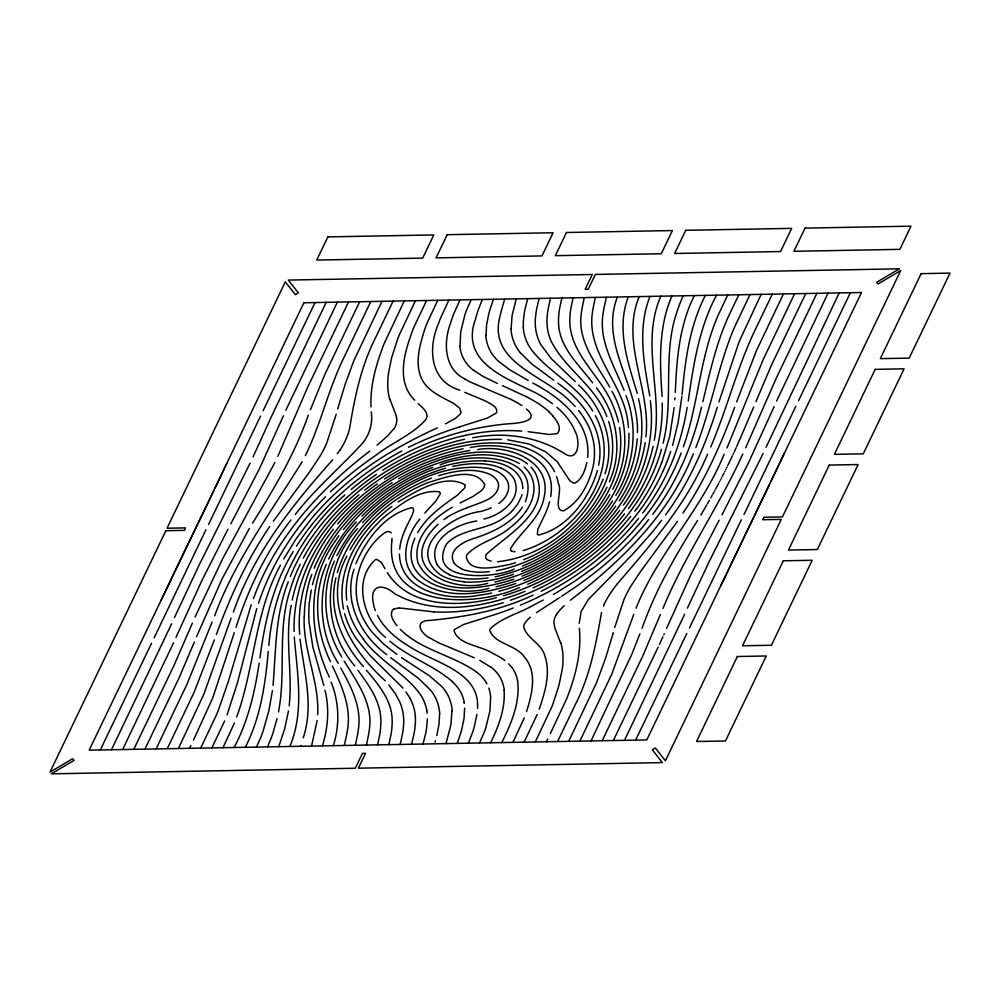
<?xml version="1.0" encoding="UTF-8"?>
<svg xmlns="http://www.w3.org/2000/svg" width="1000" height="1000" viewBox="0 0 1000 1000"><rect width="100%" height="100%" fill="white"/><g stroke="black" fill="none" stroke-linecap="round" stroke-linejoin="round"><path stroke-width="1.5" d="M637.45 432.525C639.1 386 599.263 344.212 617.337 297.113M522.762 488.612C523.025 480.075 517.6 472.175 510.375 467.962M304.2 616.888C302.812 650.225 319.475 681.338 317.675 714.638M579.2 623.325L581.213 611.337L588.212 599.7L632.513 554.388L650.763 533.925A329.688 200.238 -26.2 0 0 659.775 522.663M427.413 718.913L426.475 729.125A165.8 100.7 -26.2 0 1 425.525 734.038L422.987 744.137M391.975 538.362L391.875 540.837M477.525 708.525C480.125 672.837 437.837 663.713 413.913 649.225A327.713 199.037 -26.2 0 1 406.637 644.85L402.438 642.05A234.963 142.713 -26.2 0 1 393.325 634.987L392.137 633.925A189.3 114.975 -26.2 0 1 384.637 626.163L383.713 625.013A152.537 92.65 -26.2 0 1 377.488 615.45M391.85 541.325C384.225 610.138 476.875 607.238 519.538 587.5M675.312 392.475C676.413 364.938 678.388 336.987 687.812 310.85A158.725 96.4 -26.2 0 1 690.413 304.037L694.225 295.587M637.238 438.85C632.2 502.975 578.95 553.2 522 576.188M674.963 397.912L674.825 399.775M645.9 436.788C651.388 389.613 620.087 343.3 639.125 296.712M587.638 457.362C591.263 422.575 560.662 397.45 532.812 383.062M674.15 407.675L669.762 436.075L661.812 462.55M309.387 602.575L311.275 590M273.038 685.362C275.975 650.612 275.188 614.763 288.25 581.788M399.637 549.075L400.375 544.15A116.312 70.65 -26.2 0 1 405.575 528.625M268.25 651.35C265.363 684.175 260.525 717.625 245.312 747.288M682.1 394.538C685.125 360.675 689.613 326.025 705.387 295.375M289.163 705.812C292.825 672.375 284.488 638.562 291.225 605.288M681.9 396.312L678.125 422.413L672.613 445.363M268.888 645.475C273.263 587.712 301.125 532.812 344.938 494.938M317.175 720.487L311.575 745.962M272.45 690.512L268.8 711.112L262.875 731.825A158.725 96.4 -26.2 0 1 260.287 738.625L256.462 747.087M388.462 373.212L391.675 357.6L397.85 338.413A159.312 96.762 -26.2 0 1 399.137 335.213L415.425 300.712M476.95 714.388L473.95 728.037A138.613 84.188 -26.2 0 1 472.388 732.95L468.35 743.188M645.188 442.688C635.2 506.925 581.975 556.538 523.938 580.425M259.938 657.862C264.8 620.913 273.45 583.688 293.175 551.6M259.15 663.05C254.862 692.163 248.012 721.312 234.15 747.5M288.475 710.987L284.675 728.8L278.762 746.675M550.675 496.55C558.4 452.688 502.95 440.438 470.337 447.575M688.263 400.962C693.475 364.825 699.038 327.788 716.538 295.175M654.312 440.275C662.9 392.463 640.512 342.65 660.812 296.212M687.175 407.388C682.262 436.838 672.85 465.725 657.35 491.35A246.45 149.688 -26.2 0 1 646.688 507.663L642.7 513.062M598.6 465.225C605.725 432.025 583.95 401.238 557.762 383.225M278.5 711.912C286.375 671.562 276.85 629.35 290.25 589.775A261.9 159.075 -26.2 0 1 296.837 571.562L300.125 564.35M586.838 462.562C585 470.025 582.375 478.713 575.388 482.875A3.075 1.875 -26.2 0 1 573.8 483.212L569.775 480.688L557.275 461.763L545.837 451.912L529.15 444.062L507.713 439.812M292.238 600.037C300.975 558.4 326.775 521.95 358.963 494.837M653.15 446.262C638.925 510.075 586.138 559.175 527.688 584.25M335.962 577.825C327.688 610.062 342.238 642.75 363.438 666.625M366.425 745.062L368.612 734.55A164.05 99.637 -26.2 0 0 369.35 729.375C373.3 703.7 356.838 681.675 344.175 661.112M377.587 744.9L379.75 734.488A158 95.962 -26.2 0 0 380.538 728.662L380.887 722.9A124.925 75.875 -26.2 0 0 380.863 720.05C380.562 700.95 368.663 684.938 357.863 670.2M573.1 297.762L570.938 308.175A158 95.962 -26.2 0 0 570.15 314.012L569.8 319.775A124.925 75.875 -26.2 0 0 569.825 322.625C571.275 355.875 602.087 376.8 613.237 406.35A263.4 159.987 -26.2 0 1 618.225 420.975L618.5 422.163M584.263 297.613L582.075 308.125A164.05 99.637 -26.2 0 0 581.35 313.3C577.05 341.388 596.875 364.425 609.75 387.188M355.337 745.212L357.6 734.6A171.85 104.375 -26.2 0 0 358.375 729.362C361.838 707.337 351.213 686.663 340.763 668.1M388.837 744.737L391.025 734.425A155.025 94.162 -26.2 0 0 391.825 728.662L392.15 724.163A121.388 73.725 -26.2 0 0 392.15 719.65C391.725 700.125 378.4 684.463 366.475 670.3M561.862 297.925L559.663 308.25A155.025 94.162 -26.2 0 0 558.862 314.012L558.538 318.5A121.388 73.725 -26.2 0 0 558.538 323.013C559.212 347.438 578.962 364.775 592.675 382.863M595.363 297.45L593.1 308.062A171.85 104.375 -26.2 0 0 592.312 313.312C586.675 354.562 624.9 384.538 628.112 424.325A246.238 149.562 -26.2 0 1 628.5 427.587M663.075 443.188C674.188 399.613 662 353.2 677.487 310.375A193.675 117.638 -26.2 0 1 679.6 304.35L683.075 295.788M277.038 718.6L273.2 732.3A193.675 117.638 -26.2 0 1 271.087 738.312L267.613 746.875M344.312 745.375L346.7 734.675A184.375 111.988 -26.2 0 0 347.45 730.15C351.488 707.613 341.838 685.9 332.388 666.05M606.375 297.288L604 308A184.375 111.988 -26.2 0 0 603.25 312.512C598.15 340.438 614.188 365.55 624.087 390.35M702.862 401.65C710.212 371.25 716.825 340.213 730.612 311.913L738.838 294.762M400.15 744.562L402.413 734.325A154.8 94.025 -26.2 0 0 403.275 728.637L403.638 724.2A117.912 71.612 -26.2 0 0 403.675 719.237L403.45 716.062A123.938 75.275 -26.2 0 0 399.712 701.85L395.45 693.875L388.9 685M550.538 298.113L548.275 308.337A154.8 94.025 -26.2 0 0 547.413 314.037L547.05 318.463A117.912 71.612 -26.2 0 0 547.013 323.438L547.238 326.613A123.938 75.275 -26.2 0 0 550.975 340.812C565.1 369.2 595.725 386.075 606.825 416.525M312.462 584.738C322.088 546.663 348.3 514.637 379.325 491.525A140.425 85.288 -26.2 0 1 392.088 482.738M701.525 407.025L701.375 407.663M436.788 735.537L439.075 723.938L439.538 714.112M701.188 408.387C692.125 446.375 676.6 483.137 652.75 514.263M333.35 745.55C339.938 724.887 339.15 702.35 331.188 682.188M411.538 744.362L413.925 734.2A158.85 96.487 -26.2 0 0 414.775 729.25L415.35 723.612A115.562 70.188 -26.2 0 0 415.45 719.287L415.337 716.7M539.15 298.312L536.763 308.463A158.85 96.487 -26.2 0 0 535.925 313.412L535.337 319.062A115.562 70.188 -26.2 0 0 535.25 323.375L535.363 325.975A118.188 71.787 -26.2 0 0 540.95 344.812L551.3 358.663L575.237 381.662M597.463 470.487C589.2 498.5 568.075 527.688 538.737 534.987A4.25 2.587 -26.2 0 1 537.362 534.163L537.8 529.35L545.15 514.038A138.4 84.062 -26.2 0 0 546.35 511.262L546.825 510.087A111.875 67.95 -26.2 0 0 549.562 501.8M322.45 745.75C328 727.825 329.613 708.487 324.95 690.188M628.25 296.925C616.062 329.062 627.863 362.325 637.25 393.312M527.7 298.538L525.163 308.637A165.8 100.7 -26.2 0 0 524.212 313.55L523.387 320.788A114.738 69.688 -26.2 0 0 523.312 322.362L523.362 326.975M336.188 414.325L326.65 443.312A152.213 92.45 -26.2 0 1 319.825 456.512L309.488 472.088L273.325 521.225M601.538 612.413C595.962 643.913 590.125 675.888 575.288 704.638L557.575 741.55M614.763 627.425L624.038 599.35A152.213 92.45 -26.2 0 1 630.875 586.15L641.2 570.575L675.85 523.638M303.188 737.825C314.175 705.438 303.962 671.75 300.075 639.175M613.1 633.425L613.288 632.737M337.663 409L345.087 384.525L353.8 360.838L381.962 301.325M613.038 633.663L605.6 658.15L596.675 682.362L569.175 740.4M661.5 449.237C643.7 512.438 591.737 561.25 533.2 587.85M435.35 740.85L434.988 742.125M337.3 572.537C350.688 528.1 389.062 494.5 431.475 478.15M354.062 569.15C343.15 601.337 360.588 635.588 386.763 654.613M516.213 298.788L512.062 315.725L511.15 328.55M605 473.725C615.938 442 602.475 407.15 578.663 385.087M300.963 745.4L300.725 746.2M649.975 296.475C637.212 328.612 643.938 363.162 649.775 395.9M504.7 299.05L501.275 310.912A184.775 112.225 -26.2 0 0 500.275 315.325C486.525 362.7 545.3 375.5 570.275 401.55A252.213 153.188 -26.2 0 1 575.125 406.488M446 743.612L450.9 724.862L451.938 711M718.95 401.912L739.087 341.788L761.15 294.35M256.762 608.575L237.45 682.825L227.05 714.912M717.262 407.262C705.562 445.462 689.362 482.625 665.55 514.913M234.3 632.688L212.763 697.887L193.463 740.15M289.875 746.462C304.488 711.4 297.262 673.438 294.262 637.062M310.625 577.888L311.8 574.412M236.038 627.337C248.238 588.85 266 551.912 290.925 520M526.5 711.663C531.962 694.388 537.65 672.487 524.55 657.15C516.1 644.587 495.062 644.4 489.688 630.425A7.262 4.412 -26.2 0 1 490.475 628.6C502.35 617.2 519.562 613.375 533.538 605.075A278.575 169.2 -26.2 0 0 543.212 600.05M670.7 451.463C650 513.888 599.175 562.65 541.125 591.287M258.525 603.225C271.875 563 295.438 526.512 325.538 496.775M683.388 446.838C697.55 406.613 699.513 363.188 714.862 323.3A220.212 133.75 -26.2 0 1 717.75 316.137L727.688 294.962M251.188 604.837L228.388 681.388L218.1 710.95A207.488 126.025 -26.2 0 1 216.65 714.438L200.7 748.112M236.7 716.975C254.788 667.325 254.65 612.2 280.438 565.15M539.237 709.188C544.837 692.312 550.938 673.5 544.85 655.913C541.825 643.425 526.725 638.675 523.675 626.775A12.325 7.488 -26.2 0 1 524.875 623.125L527.875 619.45A30.738 18.675 -26.2 0 1 530.45 617.15M633.75 614.362L611.725 674.262L579.875 741.137M493.488 299.275L490.337 308.4A170.362 103.475 -26.2 0 0 488.837 313.575L486.55 325.025L486.1 335.312M457.2 743.4L460.35 734.262A170.362 103.475 -26.2 0 0 461.85 729.1L464.075 718.15L464.625 708.162M231.088 618.188L203.775 694.4L178.4 748.525M355.838 563.8C366 539.55 385.238 513.812 411.95 507.675A4.25 2.587 -26.2 0 1 413.325 508.5L413.638 510.688L412.4 514.5A74.212 45.075 -26.2 0 1 411.6 516.25L405.538 528.625M603.2 479.087C585.825 521.95 544.1 556.95 497.488 561.712M214.363 639.862L194.225 692.075L167.7 747.775M671.925 295.988C658.138 327.725 659.8 362.8 662.1 396.475M736.675 401.863L756.462 350.588L783.45 293.938M216.375 634.487C230.15 596.725 246.962 559.85 269.688 526.575M734.675 407.25C721.2 444.2 704.95 480.363 682.987 513.112M253.45 598.7C275.175 538.4 319.55 489.487 369.787 451.075M681.15 452.975C671.488 478.638 657.25 502.488 639.663 523.5M233.4 612.038C253.6 553.888 292.162 505.112 332.688 459.812M636.038 608.212C658.112 552.938 701.688 509.45 724.137 454.175M308.288 415.175C294.875 453.638 274.188 488.837 252.525 523.125M310.387 409.8L324.888 374.35L359.663 301.737M639.925 633.825L632.112 653.525M642.025 628.438C655.487 590.037 675.85 554.7 697.588 520.487M603.562 606.287L604.388 604.288M695.812 447.675C710.675 409.875 717.487 369.45 732.588 331.712A207.488 126.025 -26.2 0 1 734.05 328.237L749.987 294.562M524.288 717.8L512.962 742.375M326.312 564.4C312.6 595.487 315.988 631.613 330.5 661.762M609.338 481.812C623.337 451.087 617.087 414.15 596.487 387.962M212.113 621.975L187.138 683.925L156.088 748.925M234.363 723.125L223 747.7M631.7 654.55L591.025 740.938M290.35 576.4C307.425 534.438 339.2 499.675 376.388 474.412M314.125 568.263C340.925 505.812 403.3 461.337 469.688 450.462M194.338 642L179.262 677.5L144.938 749.137M214.638 615.812C235.362 559.95 271.075 511.987 302.113 461.775M755.962 401.625L771.425 365.175L805.75 293.538M196.575 636.6L222.35 578.337L249.312 528.525M537.15 714.562L524.113 742.163M753.725 407.025L736.8 446.362M482.337 299.475L478.3 309.725A137.338 83.413 -26.2 0 0 476.75 314.625A245.963 149.388 -26.2 0 0 475.712 318.463C459.212 362.562 506.413 378 536.788 393.438A314.688 191.137 -26.2 0 1 546.875 399.663L552.525 403.738M693.312 453.837C669.225 514.513 621.325 561.225 570.425 600.188M710.713 447C727.013 409 736.812 368.462 754.587 331.062L772.3 294.15M660.35 614.6L642.85 655.825L602.188 740.725M334.475 561.05C320.213 591.812 324.25 628.538 341.825 657.05M414.9 538.125C395.037 583.075 456.675 598.125 488.85 588.288M224.638 720.938L211.85 747.9M662.962 608.425C685.075 554.663 718.875 506.825 742.812 453.95M192.375 623.188L174.013 665.375L133.787 749.338M283.475 415.7L259.163 469.338L230.825 523.837M666.612 628.375L691.038 574.338L719.112 520.237M285.825 410.3L337.362 302.137M195.075 617.013L222.6 558.875L274.9 462.525M663.787 634.812L664.25 633.775M175.975 637.388L202.213 579.825L227.95 529.25M774.1 406.688L748.175 463.462L722 514.825M776.637 400.95L828.062 293.125M173.575 642.788L122.638 749.55M662.875 636.888L659.463 644.362M707.588 454.188C686.875 503.575 651.462 544.263 616.875 584.3M726.963 448L763.05 359.913L794.6 293.738M684.613 614.312L624.487 740.325M687.4 608.138L708.913 562.175L763.088 453.6M171.65 623.75L111.475 749.75M174.45 617.575L199.425 564.462L250.175 463.025M736.188 447.688L734.05 452.337M346.95 556.062C321.863 602.3 350.812 649.837 385.337 680.85M525.388 501.775C542.938 452.188 469.113 452.463 440.087 464.85M745.688 447.762L776.15 378.425L816.9 293.325M253.075 456.85L272.562 414.162L326.2 302.35M328.663 559C349.15 516.013 388.825 483.988 432.9 467.325M766.075 447.225L839.212 292.913M733.125 454.325L733.425 453.663M277.85 456.35L307.337 387.938L348.512 301.938M732.5 455.662L727.688 465.662M226.788 463.475L215.3 487.688M460.037 299.887L454.438 312.2A166.462 101.1 -26.2 0 0 452.675 316.737A186.125 113.05 -26.2 0 0 451.775 319.275A166.588 101.175 -26.2 0 0 450.35 323.738C443.387 342.675 444.113 368.65 464.637 378.825M471.188 299.688L466.6 310.062A122.05 74.138 -26.2 0 0 464.85 315.012L460.725 331.838L460.037 345.538M479.513 742.987L484.087 732.6A122.05 74.138 -26.2 0 0 485.838 727.663L489.963 710.825L490.65 697.138A92.075 55.925 -26.2 0 0 488.8 688.075M784.412 453.225L771.1 481.2M490.662 742.775C498.525 726.525 505.475 708.587 504.062 690.188M658.15 647.138L613.337 740.525M720.863 585.575L769.463 484.637M161.112 600.275L180.688 559.175M213.725 490.962L181.238 558.038M100.325 749.95L151.525 643.288M154.125 637.875L205.95 529.712M260.538 416.138L208.637 524.3M263.137 410.725L315.05 302.55M370.812 301.525L344.513 356.337C328.575 388.263 321.138 423.625 305.375 455.6M393.113 301.112L375.4 338.025C361.112 366.2 354.637 397.3 349.675 428.237A94.725 57.538 -26.2 0 1 339.938 450.288M189.55 748.312L190.875 745.562M404.275 300.912L384.338 343.175A213.55 129.7 -26.2 0 0 383.075 346.35C375.863 365.688 370.012 386.1 371.012 406.938M426.575 300.5L414.363 326.163A144.4 87.7 -26.2 0 0 413 329.412C404.825 351.388 395.337 381.213 414.725 400.2M437.725 300.3L427.4 322.425A177.662 107.912 -26.2 0 0 423.862 332.038C419.4 346.763 414.875 363.475 421.413 378.288C427.312 391.037 441.075 396.613 452.638 402.938A128.475 78.037 -26.2 0 1 454.3 403.913L459.688 408.15L461 412.238A7.262 4.412 -26.2 0 1 460.213 414.062L455.3 418.475L445.562 423.85M448.875 300.087L440.412 318.45A135.538 82.325 -26.2 0 0 438.65 323.15C427.837 347.8 429.538 381.225 459.812 390.15M501.812 742.575C511.125 723.7 520.237 702.712 517.638 681.162M535.275 741.963L551.55 707.45A159.312 96.762 -26.2 0 0 552.837 704.25L559.012 685.075L562.225 669.45A145.762 88.537 -26.2 0 0 560.938 643.15M546.425 741.75L547.737 739M550.337 733.587L566.35 699.488A213.55 129.7 -26.2 0 0 567.625 696.312C575.925 674.712 581.625 651.562 579.325 628.288M635.638 740.113L686.838 633.45M689.425 628.038L741.312 519.875M795.85 406.287L744 514.462M798.45 400.887L850.362 292.712M606.938 487.212C585.6 529.95 543.062 561.5 496.337 570.825M336.938 555.638C358.413 512.775 399.913 481.45 445.562 468.188M726.712 467.663L727.038 466.987M725.713 469.663L726.05 468.988M724.712 471.65L725.05 470.988M612.725 489.1C629.05 458.988 628.875 421.15 611.962 391.325M724.05 472.987L722.35 476.3M721.338 478.288L721.675 477.625M720.3 480.262L720.65 479.613M719.262 482.25L719.613 481.587M303.225 558.162C336.062 497.5 397.675 454.3 464.513 439.288M718.575 483.562L715.763 488.8M350.05 549.888C366.912 519.263 395.462 495.763 427.688 482.7C443.212 478.162 474.312 465.613 484.588 484.387M714.7 490.75L715.062 490.1M713.988 492.05L712.925 493.988M283.725 558.962L296.25 538.65L311.025 519.163A224.037 136.075 -26.2 0 1 358.413 473.925C382.675 455.337 409.6 440.6 437.312 427.837M712.212 495.288L710.775 497.85M709.338 500.412L707.537 503.575M609.825 494.513C585.4 536.275 542.325 566.625 495.163 576.825M706.812 504.837L705 507.975M417.625 532.712C426.463 517.212 441.225 506.55 455.562 496.538A80.538 48.925 -26.2 0 0 457.663 494.975L464.425 488.237A7.887 4.787 -26.2 0 0 464.775 484.65M615.875 495.45C634.012 465.85 638.525 428.225 626.038 395.637M704.475 508.875L700.812 515.1M296.475 546.213C322.137 505.725 359.7 473.587 401.763 451.025M619.312 500.775C639.1 471.15 646.963 433.587 638.525 398.775M612.575 500.838C585.788 541.638 542.4 571.2 494.888 582.013M522.388 507.175C511.675 523.513 493.062 532.025 475.138 538.05C464.8 541.038 446.188 549.825 454.288 563.175M339.725 450.275L337.3 453.762M623.438 505.075C644.775 475.087 655.037 437.35 650.337 400.725M393.787 428.8L387.762 435.763L377.013 445.2M677.387 521.413L676.462 522.75M615.712 506.138C587.2 546.125 543.675 575.163 496.025 586.8M628.5 508.5C651 478.288 663.088 440.7 662.212 403.038M557.275 613.337L559.975 609.975A58.087 35.288 -26.2 0 1 564.188 605.712M636.35 509.05L634.788 511.175M619.612 510.412C589.862 549.75 546.487 578.612 498.862 591.337M661.625 520.237L660.238 522.062M419.862 519.087C406.388 535.05 398.4 561.613 415.425 578.075C443.162 601.8 483.975 594.2 515.763 583.525M333.375 529.237C309.988 558.675 296.55 596.538 299.688 634.288M343.438 529.65C363.787 503.612 391 483.175 421.087 469.675C451.337 456.975 488.8 446.887 519.462 463.575M624.525 513.812C593.987 552.737 550.887 581.55 503.562 595.763M648.675 519.562C624.587 550.163 594.212 575.237 561.6 596.287M630.7 516.462C599.712 555.125 557.15 584.1 510.412 600.237M295.262 514.462C314.425 489.725 338.237 469.25 359.525 446.488C368.725 437.488 373.2 424.613 371.238 411.875M357.55 528.562C322.663 566.362 321.025 626.875 354.712 665.812M638.587 518.35C608.95 555.212 569.525 583.638 526.35 602.612M337.6 523.975C369.625 486.125 414.387 458.612 463.125 448.787M424.775 513.088L435.025 501.9A75.5 45.862 -26.2 0 0 436.175 500.6L440.275 493.738A5.637 3.425 -26.2 0 0 439.375 491.825C419.312 489.075 400.825 504.387 385.675 515.788C361.662 536.438 343.088 567.487 346.725 600.125M356.463 521.95C320.025 558.9 310.363 618.787 338.275 663.363M362.612 522.6C394.188 488.812 440.812 461.3 488.488 468.413A58.537 35.55 -26.2 0 1 503.038 475.3L503.612 475.938A41.75 25.362 -26.2 0 1 508.638 485.662C509.15 492.9 504.562 499.425 498.862 503.462M361.887 516.1C394.075 483.75 438.3 459.675 484.837 460.838M364.675 490.15C403.375 459.938 451.45 438.438 501.262 439.4M391.887 506.375C360.662 529.75 335.312 568.775 343.537 609.138M592.225 568.713L574.837 581.15L556.763 592.475M377.425 483.888C329.65 517.038 292.4 571.5 294.125 631.375M443.925 519.637L446.8 517.675M536.438 612.65L560.062 597.288M398 501.975C415.9 491.575 444.363 473.162 464.762 484.663M384.575 478.988C419.7 456.312 461.362 440.288 503.75 443.3C523.413 444.85 545.337 452.925 554.538 471.688M382.75 470.225C423.812 444.263 472.562 427.425 521.613 431.075M398.612 478.738C434.45 458.45 479.862 442.25 519.987 459.137A88.112 53.525 -26.2 0 1 527.475 463.95M452.337 507.225C433.013 518.2 411.5 538.837 418.125 563.2C435.575 597.525 483.488 589.188 513.812 579.2M555.8 593.038L553.413 594.412M460.062 503.013L470.412 497.8A81.163 49.288 -26.2 0 0 472.887 496.5L481.413 490.675A11.413 6.938 -26.2 0 0 484.637 484.375M533.162 595.062C500.7 610.487 465.075 617.1 429.538 620.438C412.6 620.85 421.512 634.675 431.138 638.6A191.612 116.375 -26.2 0 0 439.637 643.225L474.263 657.775M525.538 602.962L524.325 603.488M523.525 603.825L522.325 604.338M521.538 604.675L520.35 605.163M394.25 608.825L398.562 608.075M522.413 566.05C576.625 544.2 629.163 490.062 619.6 427.512M525.112 591.325C484.375 607.7 434.812 616.213 394.675 593.688C381.65 582.425 368.975 585.525 373.587 604.587A107.75 65.45 -26.2 0 0 375.337 610.55M523.65 559.712C576.35 538.875 627.487 481.413 608.688 421.562M521.613 571.438C577.45 549 630.625 497.1 628.925 433.175M513.225 608.025L507.738 610.112A243.5 147.9 -26.2 0 1 495.15 614.513L463.363 624.562L454.613 629.513A4.913 2.975 -26.2 0 0 454.012 630.525C457.75 644.775 481.8 645.812 492.8 653.413A145.412 88.325 -26.2 0 1 502.85 659.025L504.938 660.588M467.2 507.675L478.375 503.575A75.05 45.587 -26.2 0 0 482.362 502L483.625 501.45A34.487 20.95 -26.2 0 0 487.212 499.725C494.613 496.625 502.463 487.287 496.4 479.487A41.037 24.925 -26.2 0 0 488.762 473.888C472.713 467.488 454.738 470.925 438.675 475.688M514.212 569.075C495.763 578.413 426.575 583.062 446.125 544.663A21.4 13 -26.2 0 1 450.975 539.85C466.65 528.5 487.825 529.45 503.537 517.987A37.65 22.862 -26.2 0 0 512.55 510.525L517.513 504.338L521.075 497.35A45.85 27.85 -26.2 0 0 521.962 494.525M459.387 426.9L487.325 418.1L496.075 413.15A4.913 2.975 -26.2 0 0 496.688 412.15C497.775 406.9 491.125 404.338 487.55 402.075A151.825 92.212 -26.2 0 0 484.575 400.6L464.825 392.337M483.95 519.05C501.15 515.175 523.062 498.713 514.05 479.038A60.012 36.45 -26.2 0 0 501.25 468.237M523.088 550.6C576.4 534.688 624.513 470.45 595.4 415.725M496.337 597.75C459.938 607.225 410.075 608.425 387.35 572.7M476.737 520.988C456.775 523.95 426.812 539.3 436.65 563.638M452.762 466.413C468.675 463.088 486 461.7 501.325 468.162M472.688 437.75C504.487 431.625 538.55 436.362 565.763 454.438C579.575 461.587 579.9 439.1 575.125 431.512A128.463 78.025 -26.2 0 0 573.05 426.938L572.425 425.775A155.125 94.225 -26.2 0 0 566.975 417.663A185.125 112.45 -26.2 0 0 559.725 409.825L556.925 407.312M487.738 583.337C451.938 593.538 397.825 568.675 433.575 528.737A47.263 28.712 -26.2 0 1 438.113 524.263M477.7 449.575C507.05 444.212 552.612 460.275 544.1 497.113C540.55 518.775 520.625 531.362 510.425 548.938A5.637 3.425 -26.2 0 0 511.325 550.837M433.975 611.912L403.55 608.387A44.15 26.812 -26.2 0 0 398.575 608.05M528.088 431.688L549.4 434.5L556.875 433.638A3.162 1.925 -26.2 0 0 557.938 432.863C561.962 427.15 556.188 420.15 552.663 415.7M502.425 385.613L528.013 397.475M497.425 383.425L483.025 376.438L473.375 370.1M511.062 399.438L471.138 382.4A159.55 96.912 -26.2 0 1 464.637 378.837M479.837 660.4L490.887 667.175M528.225 380.5L509.588 369.688L498.3 361.062A99.637 60.512 -26.2 0 1 485.788 335.412M407.038 661.225L429.462 675.837L441.438 686.175A103.6 62.925 -26.2 0 1 452.175 710.925M406.7 661.012L403.663 659.038M402.975 658.587L401.613 657.675M521.812 405.513L520.388 404.588A186.725 113.413 -26.2 0 0 511.05 399.45M511.325 550.837L512.863 551.5A11.662 7.088 -26.2 0 0 515.05 551.75M396.825 654.388L383.612 644.038L372.225 632.325A212.325 128.963 -26.2 0 1 367.35 625.712L363.212 618.638A177.838 108.012 -26.2 0 1 359.288 609.2L357.675 603.288A153.6 93.287 -26.2 0 1 356.275 593.175L356.238 587.05A132.75 80.625 -26.2 0 1 357.413 576.962C360.4 562.112 367.875 548.1 378.787 537.562C381.8 535.275 387.587 528.725 391.3 532.875M553.737 380.213L531.65 363.862L520.225 352.625M390.662 657.712L418.475 678.35L430.462 690.037A108.387 65.825 -26.2 0 1 439.738 714.05M477.312 672.575C453.387 655.125 421.65 650.662 400.225 629.325M389.9 641.175C408.85 657.487 433.587 665.175 452.388 681.612M526.362 408.988C541.85 421.838 515.625 423.413 507.788 423.862C454.387 428.5 402.725 449.162 360.425 482.013A190.075 115.45 -26.2 0 0 351.238 489.45M385.55 637.375C363.688 619.8 352.362 580.513 375.312 559.8A3.075 1.875 -26.2 0 1 376.887 559.45L381.112 562.238A63.325 38.462 -26.2 0 1 382.1 563.7L384.963 568.663M418.2 403.6L422.362 407.525A102.75 62.413 -26.2 0 1 423.413 408.612L426.275 412.537L427.013 415.887A12.325 7.488 -26.2 0 1 425.825 419.55C412.488 434.775 392.562 442.325 376.75 454.65A260.413 158.162 -26.2 0 0 330.538 491.737M548.837 411.763L549.675 412.562A130.863 79.475 -26.2 0 1 552.663 415.7M508.65 663.812L511.925 667.55M403 688.112L370.062 655.55L356.712 639.237A250.138 151.925 -26.2 0 1 349.65 627.087L348.125 623.688A211.45 128.438 -26.2 0 1 344.663 613.763M578.7 410.625L579.75 411.95A210.4 127.788 -26.2 0 1 583.337 416.95L587.475 424.038A177.838 108.012 -26.2 0 1 591.4 433.475L593.025 439.387A153.6 93.287 -26.2 0 1 594.412 449.487L594.462 455.613A132.75 80.625 -26.2 0 1 593.275 465.7C589.275 483.35 579.875 501.938 563.475 510.9C552.612 510.5 562.85 490.125 558.3 483.45A118.812 72.162 -26.2 0 0 557.238 478.738L556.575 476.637M397 625.737C393.812 621.5 389.275 615.425 392.463 610.112A3.3 2 -26.2 0 1 394.25 608.825M363.375 639.288C379 660.588 404 672.5 419.738 693.6A114.237 69.388 -26.2 0 1 426.85 710.625M486.375 558.713L485.925 558.013A7.887 4.787 -26.2 0 1 486.262 554.438C508.9 533.4 552.3 511.112 535.575 473.363A82.65 50.2 -26.2 0 0 531.062 467.275M405.925 691.85L409.762 697.85M592.7 411.087C577.525 385.337 548.713 372.45 530.95 349.075A113.387 68.863 -26.2 0 1 523.225 327.025M486.912 683.8L485.575 681.513A95.037 57.725 -26.2 0 0 477.287 672.6M329.375 677.138C308.663 633.737 306.262 579.938 336.1 539.85A168.388 102.275 -26.2 0 1 338.925 535.725M560.75 643.225L554.925 628.175L553.9 622.9A24.475 14.863 -26.2 0 1 557.2 613.325M389.95 399.438L395.288 413.162A69.262 42.062 -26.2 0 1 396.6 417.562M323.825 685.562L312.863 647L309.062 622.238A270.125 164.062 -26.2 0 1 309.363 602.587M464.087 702.663L464.188 703.3M426.763 710.65L427.125 713.275M399.4 554.138C400.562 592.312 448.65 601.175 478.812 595.3A121.875 74.025 -26.2 0 0 491.662 593.038M408.512 447.3A219.662 133.412 -26.2 0 1 459.4 426.987M527.888 397.575A212.987 129.362 -26.2 0 1 549 411.65M473.288 370.163A91.088 55.325 -26.2 0 1 459.775 345.625M520.237 352.625A108.387 65.825 -26.2 0 1 510.95 328.612M491.213 561.062A15.938 9.675 -26.2 0 1 486.275 558.787M489.325 571.625A64.513 39.188 -26.2 0 1 461.625 569.087M461.925 568.787A41.037 24.925 -26.2 0 1 454.237 563.212M488.088 577.85A81.137 49.288 -26.2 0 1 449.087 574.788M449.45 574.438A60.012 36.45 -26.2 0 1 436.562 563.675M446.65 517.487A70.138 42.6 -26.2 0 1 467.212 507.775M409.75 697.85A118.188 71.787 -26.2 0 1 415.4 716.675M452.325 681.663A99.3 60.312 -26.2 0 1 464.325 702.575M503.212 602.737A159.188 96.688 -26.2 0 1 434 611.875M661.663 462.562A240.113 145.838 -26.2 0 1 636.512 509.075M511.975 667.525A83.675 50.825 -26.2 0 1 517.612 681.175M389.762 399.513A145.762 88.537 -26.2 0 1 388.55 373.2M396.5 417.587A26.55 16.125 -26.2 0 1 394.087 428.825M304.337 616.85A250.4 152.088 -26.2 0 1 310.45 577.913M515.462 562.7A79.75 48.438 -26.2 0 1 509.35 564.525C497.612 566.75 468.7 574.288 466.337 556.487A10.775 6.55 -26.2 0 1 467.3 554.375C478.775 542.062 497.038 539.125 509.637 527.975A59.212 35.962 -26.2 0 0 525.7 511.737M525.688 511.737A60.5 36.75 -26.2 0 0 532.75 497.212C535.3 488.5 533.938 478.537 528.188 471.362A78.55 47.713 -26.2 0 0 524.075 467M484.787 460.913A78.725 47.812 -26.2 0 1 510.438 467.912M513.4 574.312A98.188 59.638 -26.2 0 1 463.837 581.962M464.038 581.638A78.725 47.812 -26.2 0 1 440.25 574.763C404.95 547.562 453.05 514.4 480.9 511.488A70.45 42.787 -26.2 0 0 487.225 509.45L488.762 508.85A36.237 22.012 -26.2 0 0 491.275 507.788M363.587 639.15A215.9 131.137 -26.2 0 1 347.3 605.675M490.988 667.087A87.537 53.175 -26.2 0 1 504.263 690.125M639.6 523.488A224.037 136.075 -26.2 0 1 592.275 568.75M604.113 604.288A105.025 63.788 -26.2 0 1 617.013 584.325M165.863 530.7L50 772.125L72.638 758.713L73.975 760.425L51.337 773.838L355.312 768.238L362.45 753.388L365.538 753.325L358.4 768.188L662.375 762.6L652.325 749.788L655.35 748L665.4 760.812L781.263 519.388L762.75 519.725L763.925 517.25L782.45 516.912L900.688 270.55L878.05 283.962L876.712 282.25L899.35 268.837L595.375 274.425L588.237 289.288L585.163 289.337L592.288 274.488L288.312 280.075L298.363 292.875L295.35 294.662L285.3 281.85L167.05 528.225L185.575 527.888L184.387 530.363L165.863 530.7M327.875 236.887L316.75 260.062L422.688 258.113L433.812 234.938L327.875 236.887M303.9 302.762L89.175 750.163L646.787 739.912L861.513 292.512L303.9 302.762M447.175 234.688L436.05 257.875L541.975 255.925L553.1 232.75L447.175 234.688M566.462 232.5L555.337 255.675L661.275 253.738L672.4 230.55L566.462 232.5M685.763 230.312L674.638 253.487L780.562 251.537L791.688 228.363L685.763 230.312M805.05 228.113L793.925 251.3L899.862 249.35L910.987 226.163L805.05 228.113M737.362 656.513L696.575 741.5L725.462 740.975L766.25 655.975L737.362 656.513M783.3 560.8L742.513 645.788L771.4 645.25L812.188 560.262L783.3 560.8M829.237 465.075L788.45 550.075L817.337 549.538L858.125 464.55L829.237 465.075M875.175 369.363L834.388 454.363L863.275 453.825L904.062 368.837L875.175 369.363M921.112 273.65L880.325 358.638L909.212 358.113L950 273.113L921.112 273.65"/></g></svg>
